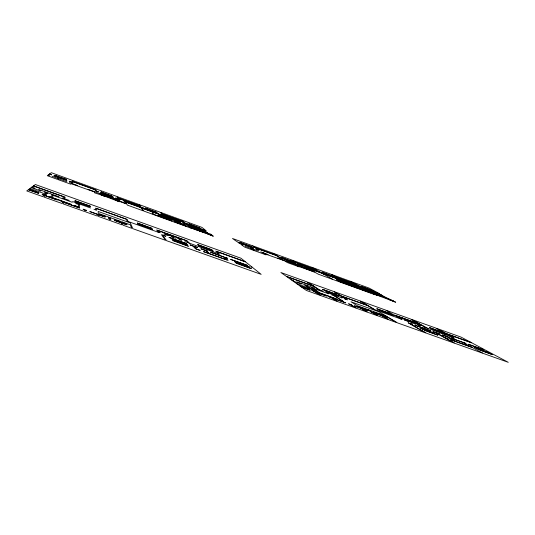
<?xml version="1.0" encoding="UTF-8"?>
<svg xmlns="http://www.w3.org/2000/svg" width="535" height="535" viewBox="0 0 535 535"><rect width="100%" height="100%" fill="white"/><g stroke="black" fill="none" stroke-linecap="round" stroke-linejoin="round"><path stroke-width="0.8" d="M93.779 191.41L94.521 191.677M90.616 207.995L72.606 201.555M88.155 189.37L111.835 197.95M78.725 204.597L78.19 206.824L74.793 205.708L79.233 207.292L79.768 204.885L75.696 203.514M72.272 202.29L51.507 194.787M77.749 185.598L69.363 182.515M69.189 200.418L62.428 197.917M64.481 198.645L65.203 197.228L33.524 185.892M72.145 183.572L71.937 183.973L94.521 191.958L94.535 192.787L104.7 196.178L101.476 195.014M63.458 198.284L64.173 196.94L33.451 185.946M71.396 183.298L70.901 184.227L58.168 179.626L58.944 178.79M58.97 196.766L38.614 189.403M66.828 181.646L52.229 176.309M65.571 179.506L66.373 179.666L55.105 175.754L55.874 175.988M65.812 179.185L66.561 179.412L55.393 175.493L56.195 175.694M53.386 195.549L51.955 197.468L71.242 204.444L49.728 196.773L50.878 197.087L52.35 195.175M47.976 193.61L44.405 192.246M47.247 193.349L45.595 195.201C50.357 196.98 37.798 192.513 44.512 194.814L46.204 192.981M58.181 178.516L57.392 179.345L47.287 175.681L51.313 172.691L72.907 180.536L72.693 180.95L73.402 181.204L73.609 180.79L95.13 188.601L95.143 189.096L95.845 189.35L95.825 188.855L116.918 196.512L117.152 197.087L117.847 197.341L117.6 196.766L138.612 204.397L139.073 205.045L139.755 205.293L139.294 204.644L159.891 212.121L160.56 212.843L161.242 213.09L160.56 212.362L181.091 219.818L181.987 220.634L182.656 220.875L181.753 220.059L201.876 227.368L206.249 230.866L191.196 225.409L204.002 230.09L204.999 230.899L183.184 222.841L205.092 230.98L205.714 231.481L190.46 225.951L205.814 231.561L207.526 232.946M40.854 191.069L31.204 187.618M35.083 188.226L31.913 187.089M49.655 175.426L48.297 174.932M482.356 353.093L455.078 343.383L444.986 337.725L448.203 338.876L444.572 337.491L436.533 332.991L439.944 334.208L439.543 333.987L432.882 331.606L435.691 332.69L454.195 343.069L426.555 333.231L409.342 323.28L412.258 324.324L411.89 324.11L408.111 322.765L425.653 332.91L397.492 322.886L378.934 311.765L351.02 301.787L359.981 307.398L365.86 309.491L360.57 307.518L358.39 306.154L366.829 309.17L368.869 310.561L370.735 311.23L367.726 309.491L377.041 312.808L379.355 314.219L373.403 312.092L373.744 312.3L384.565 316.158L377.931 313.129L385.133 315.697L396.575 322.558L389.112 319.903L382.712 316.024L386.705 317.449L386.35 317.235L375.463 313.356L381.809 315.703L388.189 319.576L378.539 316.138L372.44 312.279L370.568 311.611L377.61 315.81L367.96 312.373L361.981 308.635L367.866 310.735L367.538 310.527L354.351 305.826L361.065 308.314L367.023 312.039L356.892 308.434L351.141 304.776L351.602 304.937M245.237 261.675L215.685 251.089L218.628 253.75M340.461 295.748L367.237 305.345L359.594 300.744L334.382 291.709L341.357 296.082M394.603 315.135L419.701 324.116L410.726 319.074L386.257 310.3M471.322 342.594L446.237 333.619L436.607 328.35L461.123 337.137L508.25 362.309L483.225 353.401L462.568 342.286L450.784 338L466.018 343.523L463.397 342.587M245.418 261.816L216.762 251.564L219.718 254.225L185.01 241.593M394.937 315.329L400.949 317.482L406.62 320.746M471.73 342.815L446.625 333.827L454.556 338.16L423.152 326.651L423.526 326.865M400.514 318.559L402.106 319.208L401.758 319M29.967 188.541L45.328 193.931M296.684 283.644L310.139 288.532L313.229 290.639L311.845 290.231L314.948 291.334L307.164 286.205M421.46 328.43L434.948 333.499L420.209 327.901L422.276 328.898L421.406 328.59M475.816 347.83L489.09 352.812L474.538 347.289L476.752 348.338L475.916 348.038M423.566 329.64L422.697 329.326L437.938 335.184L424.656 330.449M478.236 349.141L477.394 348.84L492.501 354.638L479.648 350.057M471.141 346.968L456.021 341.577L447.989 337.003L442.351 334.99L446.912 336.696L455.165 341.27L450.657 339.665L451.079 339.899L472.438 347.516M351.288 304.736L348.539 303.76L355.949 308.1L337.766 301.626L332.402 298.095L345.777 302.863L329.386 296.932L331.473 297.761L336.816 301.292L321.033 295.674L316.018 292.257L326.571 296.015L313.135 291.14L315.075 291.923L320.077 295.333L306.368 290.451L301.653 287.135L310.273 290.204L301.392 286.954L300.095 286.044L308.735 289.121L299.841 285.864L293.274 281.243M374.139 294.063L377.603 295.313L372.634 293.474L395.713 302.208L389.286 299.546L393.513 301.024L387.347 298.109M332.563 279.357L318.325 274.208L310.534 269.734L312.741 271.044M375.316 294.825L333.231 279.598L321.883 273.164L308.254 268.222L310.567 269.6L309.912 269.359L307.418 267.881L322.337 273.285M312.253 267.453L330.958 274.241L340.2 279.437L338.809 278.976L343.45 280.521L336.823 277.411L344.313 280.133L347.743 282.039C337.759 278.113 360.403 287.342 344.935 280.353L355.915 285.041L351.99 283.577L352.598 283.797M256.151 248.1L276.053 255.322L272.195 252.901L252.694 245.819L259.167 250.099L256.004 248.949L258.365 249.765L252.059 245.592L232.491 238.483C240.583 244.615 241.94 243.405 238.175 242.482L242.883 245.378M316.299 269.928L296.845 262.872L292.571 260.304L311.637 267.226L320.813 272.409L323.896 273.566L320.371 272.288M256.285 248.193L276.207 255.422L279.424 257.442L282.413 258.525L279.919 257.582L272.823 253.135L291.95 260.077L299.76 264.772L297.908 264.143L302.074 265.52L297.019 262.973L316.486 270.035M349.723 282.092L364.235 288.191L360.771 286.894L350.813 281.45L369.103 288.091L379.71 293.762L366.08 288.82L380.265 294.424L360.022 286.947L380.505 294.558L382.023 295.373L368.234 290.371L382.271 295.501L386.457 297.748M370.514 289.689L361.192 286.312L362.603 286.967L362.021 286.653M322.592 272.449L323.22 272.676L321.903 272.054L332.028 275.846L331.011 275.398M370.621 289.856L371.236 290.077L370.126 289.589M323.856 273.044L323.227 272.817L324.524 273.432M371.992 290.485L371.384 290.264L373.129 291.1L362.723 287.141L364.114 287.79M324.083 273.311L333.713 276.802L332.061 275.993L332.884 276.461M118.509 198.906L120.816 199.789L118.536 198.96M140.324 206.818L138.632 206.209L140.364 206.878M163.095 215.077L166.566 216.374L163.155 215.144M319.562 271.82L318.031 271.265L319.749 271.927M141.641 207.934L163.998 216.033M322.986 273.666L357.928 286.192L343.323 280.935L359.46 287.589L355.427 285.483L356.972 286.332M141.681 207.995L164.058 216.1M323.187 273.78C330.222 274.903 362.476 290.184 345.811 282.333M364.322 288.706L363.686 288.479L368.668 291.08L368.033 290.853M339.986 280.113L339.344 279.879L342.728 281.664L342.079 281.43M365.672 289.448L366.361 289.736L365.907 289.569M165.228 216.856L179.151 222.266L177.306 220.922L177.821 221.416M353.24 285.423L351.602 284.827L354.11 285.784L351.201 284.286M369.458 291.508L368.816 291.281L369.879 291.742M101.403 194.506L125.832 203.4M369.471 291.635L379.001 295.046M119.245 201.394L115.821 200.157L119.265 201.454M202.785 231.742L208.035 233.701L207.319 233.12M379.335 295.654L377.469 294.979L382.07 296.691L376.834 294.303M387.133 298.229L388.885 299.165L381.368 295.949M382.184 296.243L383.087 296.731L381.549 296.009M372.694 292.805L375.557 294.337L372.092 293.08L374.513 293.916L372.052 292.571M453.332 337.645L435.824 328.069L411.515 319.355L427.906 328.557M366.281 290.438L356.283 286.867M367.418 291.18L366.696 290.786L368.301 291.548L357.039 287.288L358.39 287.91M352.598 285.529L353.976 286.171L342.019 281.651L343.577 282.4L342.888 282.012M354.658 286.68L354.083 286.352L355.541 287.041L343.644 282.574L344.874 283.135M356.437 287.656L355.755 287.275L357.32 288.017L340.421 281.905L336.455 279.638L340.869 282.019M426.054 327.688L420.062 324.324L413.722 322.057L419.614 325.387M420.376 325.661L420.751 325.868L418.129 324.859L418.497 325.066M418.778 325.086L412.906 321.762L401.772 317.777L412.98 323.02M415.347 323.862L415.708 324.07L411.221 322.384L411.582 322.592M412.144 322.719L409.369 321.134L404.721 319.469L407.463 321.04M408.426 321.388L408.787 321.595L404.56 320.004L404.915 320.211M400.615 318.806L385.454 310.012L360.409 301.038L374.38 309.424M400.862 318.76L401.812 319.308L373.845 309.31L367.545 305.525L341.631 296.25L347.375 299.854L344.741 298.831L345.035 299.018M307.498 269.185L307.953 269.459L306.829 268.945M303.867 267.166L305.144 267.928M302.108 266.878L305.987 268.282L304.341 267.293L286.74 260.96M298.229 265.126L300.302 266.383L277.658 258.017M290.986 260.879L292.063 261.374L281.704 257.469L282.908 258.051L282.5 257.803M292.565 261.836L291.976 261.481L293.374 262.17L282.794 258.144L284.011 258.733M297.574 264.885L298.811 265.641M289.549 262.324L314.306 271.967L298.61 266.376C302.542 267.848 294.812 264.711 299.018 266.798L287.315 262.565L284.393 260.726L264.772 253.804L263.253 252.801M290.953 263.193L291.729 263.681L288.88 262.083M346.212 299.359L333.546 291.408L307.739 282.159L319.127 289.676M283.389 260.097L283.838 260.378L282.721 259.856M341.832 297.788L342.119 297.975L326.457 292.377M334.442 295.949L342.28 300.998L339.371 299.954L339.665 300.148L343.497 301.519L335.05 296.082L331.82 295.012M328.57 293.768L310.808 287.502M268.135 254.526L260.726 251.885M323.24 291.147L317.609 289.214M262.571 252.553L266.089 254.881L254.66 250.741L251.37 248.494M318.238 289.361L313.336 286.118L286.599 276.548L290.94 279.598L293.682 280.581M314.386 287.977L296.918 281.818M258.318 250.968L245.297 246.294M250.032 246.02L251.096 246.528L240.563 242.542L241.345 242.87M251.289 246.869L250.882 246.588L252.085 247.197L241.372 243.104L242.536 243.692M312.487 288.104L319.649 292.926L336.602 299.058L318.051 292.444L318.72 292.591L311.584 287.783M307.545 286.258L304.649 285.302M306.261 285.877L309.879 288.352M250.688 248.247L253.964 250.494L244.89 247.21L241.793 245.03M301.379 284.058L293.033 281.076L291.167 279.765M207.981 233.313L201.715 230.886M198.478 227.315L199.348 227.723L188.781 223.757L189.537 224.071M199.334 228.024L198.973 227.723L200.103 228.345L189.35 224.252L190.32 224.753M202.618 231.214L202.972 231.508L201.909 230.953M202.879 231.829L202.598 231.528L210.75 234.156L212.408 235.48L207.44 233.681L213.325 236.209L203.487 232.297C208.73 234.477 199.782 230.21 203.514 232.665L198.164 230.371C205.012 233.28 192.914 227.469 198.151 230.719L190.734 227.683C202.31 232.21 184.281 224.546 190.674 228.017L143.888 211.084L141.494 207.734L124.983 201.748L125.364 202.491L126.093 202.752L125.732 202.063L140.825 207.533L143.146 210.817L127.31 205.086L126.186 202.939L125.464 202.678L126.039 203.808L119.185 201.26L119.405 201.789L101.469 194.947M199.261 229.95L188.293 225.897L189.156 226.292M197.395 229.321C208.556 234.878 187.604 225.87 197.642 229.883L196.693 229.067M192.098 227.402C196.96 230.471 183.572 224.453 192.299 227.95L191.39 227.148M185.163 224.847L173.875 220.815M185.077 225.168L184.822 224.934L185.879 225.502L174.116 221.055L175.059 221.537M171.969 219.337L172.691 220.066L170.09 219.076L171.909 219.738L171.26 219.083M171.073 220.567L171.875 220.901L153.09 214.107L152.087 212.87L153.772 214.308M169.822 219.337L170.772 219.832L158.266 215.103L159.049 215.431M170.458 219.992L171.253 220.326L158.714 215.618L159.597 216.06M189.49 243.338L187.217 240.897L156.641 229.956L158.186 232.143M188.226 242.663L186.407 240.703L179.165 238.108L180.843 240.021M181.719 240.335L179.245 239.533M179.887 239.68L177.687 238.175L178.984 238.643L178.229 237.774L165.496 233.213L166.138 234.049L172.404 236.289L173.24 237.306M155.317 211.653L156.113 212.027L145.42 208.021L146.162 208.336M155.825 212.241L155.605 211.98L156.574 212.555L145.734 208.429L146.59 208.891M175.948 238.269L171.314 236.697M172.283 236.958L171.548 236.062L166.224 234.156L166.907 235.039M168.017 235.433L163.663 233.962M165.944 234.698L164.546 232.879L157.671 230.418L158.935 232.19L160.36 232.698M159.015 232.297L159.236 232.605L127.103 221.115L126.307 219.189L96.601 208.556L96.668 210.242L93.973 209.279M119.793 201.213L119.051 200.946M128.052 221.37L127.223 219.43L95.618 208.115L95.658 209.794M118.683 200.063L118.844 200.444M115.299 199.207L119.599 200.765L119.392 200.277L99.691 193.182M112.437 197.803L112.638 198.405L111.708 197.535M111.106 195.616L111.855 195.997L101.008 191.911L101.724 192.212M111.253 196.071L111.982 196.378L101.048 192.219L101.79 192.64M101.356 194.151L101.443 194.78L100.694 194.506L100.613 193.884M89.927 211.579L97.337 214.321L97.424 216.08L85.633 211.887L85.827 210.215C89.679 211.499 79.22 207.774 84.757 209.834L84.537 211.492L63.357 203.955L64.08 202.464L79.608 207.995L60.963 201.254L63.003 202.083L62.254 203.561L43.857 197.014L45.054 195.683L57.359 199.97L42.091 194.533L43.964 195.295L42.74 196.619L26.75 190.928L28.355 189.731L38.446 193.235L28.442 189.664L28.883 189.337L38.915 192.914L28.97 189.276L35.37 184.528L240.924 258.204L251.952 266.998L251.035 266.758L252.139 267.152L261.2 274.375L166.592 240.703L162.56 235.166L165.83 236.249L161.483 234.698L165.549 240.329L132.84 228.686L130.326 222.941L98.172 211.459L98.333 214.1L105.134 216.528L99.376 214.381L99.329 213.739L109.093 217.217L109.227 217.892C106.9 217.156 112.337 219.129 110.27 218.267L110.123 217.584L120.89 221.43L121.124 222.139L114.263 219.785L126.788 224.245L122.161 222.507L121.92 221.791L130.239 224.767L131.777 228.311L123.103 225.222L122.421 223.255L127.009 224.8L114.396 220.306L121.378 222.888L122.033 224.84L110.819 220.848L110.417 218.982C112.444 219.571 106.987 217.658 109.367 218.601L109.735 220.467L98.507 216.468L98.4 214.696L105.208 217.029L89.927 211.579M90.081 206.731L74.813 201.601L74.933 201.227L90.081 206.731M90.121 206.135L75.081 200.752L90.121 206.135M73.148 181.699L72.74 182.495L69.229 181.225L72.024 182.194L72.426 181.439L95.865 189.945L95.905 190.855L98.487 191.831L95.183 190.634L95.156 189.731L73.128 181.739M66.801 180.302L54.068 175.727L66.801 180.302M51.634 174.805L49.467 174.062L51.634 174.805M151.779 228.204L137.241 223.001L152.06 228.632L151.779 228.204M211.646 249.631L197.582 244.595L212.208 250.153L211.646 249.631M313.082 285.951L286.379 276.388L280.895 272.536L306.889 281.851L313.082 285.951M335.626 294.009L322.518 289.315L336.749 294.718L335.626 294.009M389.447 313.269L376.747 308.728L390.797 314.058L389.447 313.269M441.816 332.014L429.498 327.607L443.381 332.87L441.816 332.014M138.545 223.984L137.575 223.643L137.843 224.145L152.582 229.415L138.545 223.984M199.308 245.725L198.371 245.391L199 246.02L213.251 251.116L199.308 245.725M325.079 290.726L324.21 290.411L338.815 296.022L325.079 290.726M379.649 310.246L378.807 309.946L393.285 315.51L379.649 310.246M432.721 329.239L431.906 328.945L446.257 334.455L432.721 329.239M186.728 243.706L169.113 237.42L186.728 243.706M197.629 247.605L189.972 244.869L192.867 245.986L195.489 248.768L200.204 250.454L196.358 248.989L193.844 246.334L197.629 247.605M207.339 251.069L200.859 248.755L205.774 250.594L208.583 253.349L203.521 251.631L228.144 260.411L224.713 257.355L227.556 258.291L210.549 252.212L223.757 257.014L226.994 259.916L209.573 253.697L206.737 250.942L207.339 251.069M247.705 265.487L230.732 259.421L247.705 265.487M430.06 330.597L414.745 325.133L430.448 330.817L430.06 330.597M483.152 349.556L468.359 344.279L483.593 349.796L483.152 349.556M187.116 244.722L171.996 239.332L187.591 245.257L187.116 244.722M249.136 266.858L234.537 261.648L249.919 267.493L249.136 266.858M173.641 240.496L172.638 240.135L173.139 240.77L188.474 246.24L173.641 240.496M236.644 262.966L235.674 262.618L236.564 263.387L251.363 268.664L236.644 262.966M186.922 226.305L175.005 221.945L186.922 226.305M370.708 292.819L359.814 288.833L370.708 292.819M350.211 281.236L331.566 274.462L336.622 277.304L355.635 284.199L350.211 281.236M140.31 206.069L117.432 197.769L117.867 198.819L115.62 198.003L118.603 199.127L118.155 198.077L139.662 205.875L140.498 207.065L144.403 208.483L141.166 207.266L140.31 206.069M183.699 221.818L161.363 213.712L162.593 215.037L160.834 214.401L163.356 215.351L162.112 214.02L170.377 217.023L171.481 218.12C160.774 213.726 181.572 223.322 171.06 217.27L175.661 218.942L176.838 220.059C173.407 218.34 187.772 225.456 176.343 219.189L183.104 221.637L184.381 222.794L182.562 222.139L188.989 224.647L185.331 223.282L183.699 221.818M136.285 205.353L123.164 200.592L136.285 205.353M315.904 270.496L304.04 266.189L315.904 270.496M113.233 197.141L100.888 192.66L113.233 197.141M158.507 213.552L146.704 209.272L158.507 213.552M253.657 248.053L242.201 243.9L253.657 248.053M295.574 263.253L284.426 259.214L295.574 263.253M336.502 278.093L325.828 274.221L336.502 278.093M180.87 222.005L163.784 215.812L165.235 217.364L167.776 218.287L165.89 217.558L164.553 216.133L180.87 222.005M187.136 224.486L186.441 224.232L188.715 225.897L187.136 224.486M159.276 214.629L158.567 214.368L160.039 215.491L159.276 214.629"/></g></svg>
